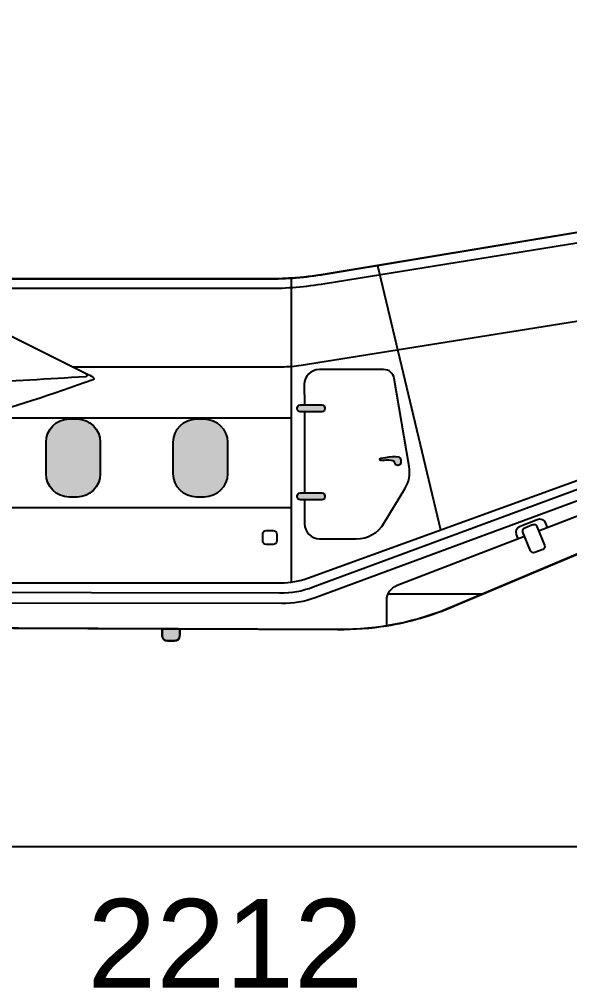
# Model space of a CAD drawing. Extents: x 65 to 351, y 40 to 244.
# Drawn here: x 138.53 to 154.9, y 186.23 to 215.05 of the extents above; entities that cross this region are included whole.
import ezdxf

# ---------------------------------------------------------------- set-up
doc = ezdxf.new("R2010")
doc.units = 0
doc.header["$MEASUREMENT"] = 0
doc.layers.add('4-VIEW', color=7, linetype='CONTINUOUS')
doc.layers.add('SOLIDS', color=7, linetype='CONTINUOUS')

msp = doc.modelspace()

# ---------------------------------------------------------------- hatches: boundary and pattern name
at = {"layer": 'SOLIDS'}
h = msp.add_hatch(color=252, dxfattribs=at)
edge = h.paths.add_edge_path()
edge.add_spline(control_points=[(146.885, 203.572), (146.837, 203.572), (146.798, 203.533), (146.798, 203.485), (146.798, 203.485), (146.798, 203.453), (146.798, 203.453), (146.798, 203.405), (146.837, 203.366), (146.885, 203.366), (146.885, 203.366), (147.01, 203.366), (147.01, 203.366), (147.01, 203.366), (147.533, 203.366), (147.533, 203.366), (147.581, 203.366), (147.62, 203.405), (147.62, 203.453), (147.62, 203.453), (147.62, 203.485), (147.62, 203.485), (147.62, 203.533), (147.581, 203.572), (147.533, 203.572), (147.533, 203.572), (147.01, 203.572), (147.01, 203.572), (147.01, 203.572), (146.885, 203.572), (146.885, 203.572)], knot_values=[0, 0, 0, 0, 1, 1, 1, 2, 2, 2, 3, 3, 3, 4, 4, 4, 5, 5, 5, 6, 6, 6, 7, 7, 7, 8, 8, 8, 9, 9, 9, 10, 10, 10, 10], degree=3, periodic=1)
h = msp.add_hatch(color=254, dxfattribs=at)
edge = h.paths.add_edge_path()
edge.add_spline(control_points=[(139.326, 202.463), (139.326, 202.463), (139.326, 201.52), (139.326, 201.52), (139.326, 201.14), (139.636, 200.829), (140.016, 200.829), (140.016, 200.829), (140.248, 200.829), (140.248, 200.829), (140.627, 200.829), (140.938, 201.14), (140.938, 201.52), (140.938, 201.52), (140.938, 202.463), (140.938, 202.463), (140.938, 202.842), (140.627, 203.153), (140.248, 203.153), (140.248, 203.153), (140.016, 203.153), (140.016, 203.153), (139.636, 203.153), (139.326, 202.842), (139.326, 202.463)], knot_values=[0, 0, 0, 0, 1, 1, 1, 2, 2, 2, 3, 3, 3, 4, 4, 4, 5, 5, 5, 6, 6, 6, 7, 7, 7, 8, 8, 8, 8], degree=3, periodic=1)
h = msp.add_hatch(color=254, dxfattribs=at)
edge = h.paths.add_edge_path()
edge.add_spline(control_points=[(143.801, 203.153), (143.421, 203.153), (143.111, 202.842), (143.111, 202.463), (143.111, 202.463), (143.111, 201.52), (143.111, 201.52), (143.111, 201.14), (143.421, 200.829), (143.801, 200.829), (143.801, 200.829), (144.033, 200.829), (144.033, 200.829), (144.412, 200.829), (144.723, 201.14), (144.723, 201.52), (144.723, 201.52), (144.723, 202.463), (144.723, 202.463), (144.723, 202.842), (144.412, 203.153), (144.033, 203.153), (144.033, 203.153), (143.801, 203.153), (143.801, 203.153)], knot_values=[0, 0, 0, 0, 1, 1, 1, 2, 2, 2, 3, 3, 3, 4, 4, 4, 5, 5, 5, 6, 6, 6, 7, 7, 7, 8, 8, 8, 8], degree=3, periodic=1)
h = msp.add_hatch(color=252, dxfattribs=at)
edge = h.paths.add_edge_path()
edge.add_spline(control_points=[(149.882, 201.924), (149.882, 202.134), (149.412, 201.996), (149.285, 201.986), (149.244, 201.982), (149.246, 201.915), (149.288, 201.915), (149.375, 201.915), (149.698, 201.958), (149.698, 201.851), (149.698, 201.728), (149.882, 201.754), (149.882, 201.834), (149.882, 201.834), (149.882, 201.924), (149.882, 201.924)], knot_values=[0, 0, 0, 0, 1, 1, 1, 2, 2, 2, 3, 3, 3, 4, 4, 4, 5, 5, 5, 5], degree=3, periodic=1)
h = msp.add_hatch(color=252, dxfattribs=at)
edge = h.paths.add_edge_path()
edge.add_spline(control_points=[(146.885, 200.951), (146.837, 200.951), (146.798, 200.912), (146.798, 200.864), (146.798, 200.864), (146.798, 200.832), (146.798, 200.832), (146.798, 200.784), (146.837, 200.746), (146.885, 200.746), (146.885, 200.746), (147.013, 200.746), (147.013, 200.746), (147.013, 200.746), (147.533, 200.746), (147.533, 200.746), (147.581, 200.746), (147.62, 200.784), (147.62, 200.832), (147.62, 200.832), (147.62, 200.864), (147.62, 200.864), (147.62, 200.912), (147.581, 200.951), (147.533, 200.951), (147.533, 200.951), (147.013, 200.951), (147.013, 200.951), (147.013, 200.951), (146.885, 200.951), (146.885, 200.951)], knot_values=[0, 0, 0, 0, 1, 1, 1, 2, 2, 2, 3, 3, 3, 4, 4, 4, 5, 5, 5, 6, 6, 6, 7, 7, 7, 8, 8, 8, 9, 9, 9, 10, 10, 10, 10], degree=3, periodic=1)
h = msp.add_hatch(color=254, dxfattribs=at)
edge = h.paths.add_edge_path()
edge.add_spline(control_points=[(142.781, 196.91), (142.781, 196.91), (142.781, 196.724), (142.781, 196.724), (142.785, 196.683), (142.793, 196.645), (142.811, 196.615), (142.84, 196.574), (142.888, 196.547), (142.941, 196.547), (142.967, 196.547), (142.991, 196.547), (143.013, 196.547), (143.112, 196.547), (143.177, 196.549), (143.221, 196.564), (143.249, 196.579), (143.273, 196.602), (143.289, 196.63), (143.308, 196.682), (143.308, 196.765), (143.308, 196.899), (143.308, 196.899), (143.308, 196.908), (143.308, 196.908), (143.308, 196.908), (142.781, 196.91), (142.781, 196.91)], knot_values=[0, 0, 0, 0, 1, 1, 1, 2, 2, 2, 3, 3, 3, 4, 4, 4, 5, 5, 5, 6, 6, 6, 7, 7, 7, 8, 8, 8, 9, 9, 9, 9], degree=3, periodic=1)

# ---------------------------------------------------------------- linework, layer by layer
at = {"layer": '4-VIEW', "color": 250}
for points in [[(149.181, 207.723), (151.062, 199.849)], [(146.624, 198.297), (146.624, 207.351)], [(133.65, 203.184), (146.624, 203.184)], [(147.01, 203.366), (147.013, 200.951)], [(135.079, 200.52), (146.624, 200.52)], [(149.5, 197.948), (152.327, 197.948)], [(102.465, 190.425), (190.306, 190.425)]]:
    msp.add_lwpolyline(points, dxfattribs=at)
for points, knots in [([(170.504, 211.107), (171.833, 211.153), (172.833, 212.006), (173.11, 213.157), (173.11, 213.157), (177.139, 229.932), (177.139, 229.932), (177.814, 232.74), (184.452, 230.857), (187.275, 230.299), (187.453, 230.264), (187.582, 230.125), (187.606, 229.946), (187.606, 229.946), (190.273, 209.522), (190.273, 209.522), (190.292, 209.381), (190.199, 209.25), (190.06, 209.222), (190.06, 209.222), (168.475, 204.763), (168.475, 204.763), (168.475, 204.763), (151.477, 197.588), (151.477, 197.588), (150.32, 197.1), (149.246, 196.884), (147.991, 196.889), (147.991, 196.889), (136.127, 196.937), (136.127, 196.937)], [0, 0, 0, 0, 1, 1, 1, 2, 2, 2, 3, 3, 3, 4, 4, 4, 5, 5, 5, 6, 6, 6, 7, 7, 7, 8, 8, 8, 9, 9, 9, 10, 10, 10, 10]), ([(135.487, 207.323), (135.487, 207.323), (145.901, 207.323), (145.901, 207.323), (146.51, 207.323), (147.03, 207.366), (147.631, 207.466), (147.631, 207.466), (168.052, 210.852), (168.052, 210.852), (171.813, 211.475), (178.285, 211.162), (181.834, 209.743)], [0, 0, 0, 0, 1, 1, 1, 2, 2, 2, 3, 3, 3, 4, 4, 4, 4]), ([(114.24, 198.277), (114.24, 198.277), (146.301, 198.277), (146.301, 198.277), (146.599, 198.277), (146.853, 198.322), (147.132, 198.424), (147.132, 198.424), (168.074, 206.02), (168.074, 206.02), (168.161, 206.052), (168.213, 206.139), (168.197, 206.231), (168.197, 206.231), (167.448, 210.751), (167.448, 210.751)], [0, 0, 0, 0, 1, 1, 1, 2, 2, 2, 3, 3, 3, 4, 4, 4, 5, 5, 5, 5]), ([(135.986, 207.043), (135.986, 207.043), (145.901, 207.043), (145.901, 207.043), (146.51, 207.043), (147.03, 207.089), (147.631, 207.186), (147.631, 207.186), (167.506, 210.4), (167.506, 210.4)], [0, 0, 0, 0, 1, 1, 1, 2, 2, 2, 3, 3, 3, 3]), ([(140.102, 204.709), (140.102, 204.709), (146.332, 204.709), (146.332, 204.709), (146.537, 204.709), (146.711, 204.723), (146.913, 204.756), (146.913, 204.756), (167.885, 208.113), (167.885, 208.113)], [0, 0, 0, 0, 1, 1, 1, 2, 2, 2, 3, 3, 3, 3]), ([(136.031, 206.75), (136.031, 206.75), (140.516, 204.502), (140.516, 204.502), (140.56, 204.48), (140.546, 204.414), (140.498, 204.411), (139.396, 204.34), (138.297, 204.275), (137.202, 204.223)], [0, 0, 0, 0, 1, 1, 1, 2, 2, 2, 3, 3, 3, 3]), ([(135.079, 197.994), (135.079, 197.994), (146.274, 197.975), (146.274, 197.975), (146.632, 197.974), (146.937, 198.029), (147.274, 198.153), (147.274, 198.153), (167.836, 205.76), (167.836, 205.76), (168.232, 205.907), (168.59, 205.98), (169.011, 206.003), (169.011, 206.003), (171.644, 206.145), (171.644, 206.145), (171.836, 206.156), (171.854, 205.838), (171.661, 205.827), (171.661, 205.827), (169.077, 205.687), (169.077, 205.687), (168.655, 205.664), (168.298, 205.591), (167.901, 205.444), (167.901, 205.444), (147.33, 197.834), (147.33, 197.834), (146.995, 197.71), (146.688, 197.656), (146.33, 197.656), (146.33, 197.656), (135.079, 197.675), (135.079, 197.675)], [0, 0, 0, 0, 1, 1, 1, 2, 2, 2, 3, 3, 3, 4, 4, 4, 5, 5, 5, 6, 6, 6, 7, 7, 7, 8, 8, 8, 9, 9, 9, 10, 10, 10, 11, 11, 11, 11]), ([(153.979, 199.824), (153.979, 199.824), (167.859, 205.172), (167.859, 205.172), (167.995, 205.224), (168.133, 205.215), (168.26, 205.146), (168.388, 205.076), (168.47, 204.965), (168.499, 204.823), (168.499, 204.823), (168.51, 204.77), (168.51, 204.77)], [0, 0, 0, 0, 1, 1, 1, 2, 2, 2, 3, 3, 3, 4, 4, 4, 4]), ([(147.013, 200.746), (147.013, 200.746), (147.014, 200.035), (147.014, 200.035), (147.014, 199.789), (147.214, 199.589), (147.46, 199.589), (147.46, 199.589), (148.553, 199.589), (148.553, 199.589), (148.902, 199.589), (149.203, 199.758), (149.384, 200.057), (149.384, 200.057), (149.998, 201.071), (149.998, 201.071), (150.124, 201.279), (150.166, 201.498), (150.125, 201.737), (150.125, 201.737), (149.683, 204.36), (149.683, 204.36), (149.656, 204.514), (149.525, 204.625), (149.368, 204.625), (149.368, 204.625), (147.456, 204.625), (147.456, 204.625), (147.207, 204.625), (147.009, 204.427), (147.009, 204.179), (147.009, 204.179), (147.01, 203.572), (147.01, 203.572)], [0, 0, 0, 0, 1, 1, 1, 2, 2, 2, 3, 3, 3, 4, 4, 4, 5, 5, 5, 6, 6, 6, 7, 7, 7, 8, 8, 8, 9, 9, 9, 10, 10, 10, 11, 11, 11, 11]), ([(140.516, 204.502), (140.534, 204.493), (140.862, 204.369), (140.715, 204.316), (139.507, 203.88), (138.33, 203.5), (137.188, 203.184)], [0, 0, 0, 0, 1, 1, 1, 2, 2, 2, 2]), ([(146.885, 203.366), (146.885, 203.366), (147.533, 203.366), (147.533, 203.366), (147.581, 203.366), (147.62, 203.405), (147.62, 203.453), (147.62, 203.453), (147.62, 203.485), (147.62, 203.485), (147.62, 203.533), (147.581, 203.572), (147.533, 203.572), (147.533, 203.572), (146.885, 203.572), (146.885, 203.572), (146.837, 203.572), (146.798, 203.533), (146.798, 203.485), (146.798, 203.485), (146.798, 203.453), (146.798, 203.453), (146.798, 203.405), (146.837, 203.366), (146.885, 203.366), (146.885, 203.366), (146.885, 203.366), (146.885, 203.366)], [0, 0, 0, 0, 1, 1, 1, 2, 2, 2, 3, 3, 3, 4, 4, 4, 5, 5, 5, 6, 6, 6, 7, 7, 7, 8, 8, 8, 9, 9, 9, 9]), ([(140.016, 200.829), (140.016, 200.829), (140.248, 200.829), (140.248, 200.829), (140.627, 200.829), (140.938, 201.14), (140.938, 201.52), (140.938, 201.52), (140.938, 202.463), (140.938, 202.463), (140.938, 202.842), (140.627, 203.153), (140.248, 203.153), (140.248, 203.153), (140.016, 203.153), (140.016, 203.153), (139.636, 203.153), (139.326, 202.842), (139.326, 202.463), (139.326, 202.463), (139.326, 201.52), (139.326, 201.52), (139.326, 201.14), (139.636, 200.829), (140.016, 200.829), (140.016, 200.829), (140.016, 200.829), (140.016, 200.829)], [0, 0, 0, 0, 1, 1, 1, 2, 2, 2, 3, 3, 3, 4, 4, 4, 5, 5, 5, 6, 6, 6, 7, 7, 7, 8, 8, 8, 9, 9, 9, 9]), ([(143.801, 200.829), (143.801, 200.829), (144.033, 200.829), (144.033, 200.829), (144.412, 200.829), (144.723, 201.14), (144.723, 201.52), (144.723, 201.52), (144.723, 202.463), (144.723, 202.463), (144.723, 202.842), (144.412, 203.153), (144.033, 203.153), (144.033, 203.153), (143.801, 203.153), (143.801, 203.153), (143.421, 203.153), (143.11, 202.842), (143.11, 202.463), (143.11, 202.463), (143.11, 201.52), (143.11, 201.52), (143.11, 201.14), (143.421, 200.829), (143.801, 200.829), (143.801, 200.829), (143.801, 200.829), (143.801, 200.829)], [0, 0, 0, 0, 1, 1, 1, 2, 2, 2, 3, 3, 3, 4, 4, 4, 5, 5, 5, 6, 6, 6, 7, 7, 7, 8, 8, 8, 9, 9, 9, 9]), ([(149.288, 201.915), (149.375, 201.915), (149.698, 201.958), (149.698, 201.851), (149.698, 201.728), (149.882, 201.754), (149.882, 201.834), (149.882, 201.834), (149.882, 201.924), (149.882, 201.924), (149.882, 202.134), (149.412, 201.996), (149.285, 201.986), (149.244, 201.982), (149.246, 201.915), (149.288, 201.915), (149.288, 201.915), (149.288, 201.915), (149.288, 201.915)], [0, 0, 0, 0, 1, 1, 1, 2, 2, 2, 3, 3, 3, 4, 4, 4, 5, 5, 5, 6, 6, 6, 6]), ([(146.885, 200.746), (146.885, 200.746), (147.533, 200.746), (147.533, 200.746), (147.581, 200.746), (147.62, 200.784), (147.62, 200.832), (147.62, 200.832), (147.62, 200.864), (147.62, 200.864), (147.62, 200.912), (147.581, 200.951), (147.533, 200.951), (147.533, 200.951), (146.885, 200.951), (146.885, 200.951), (146.837, 200.951), (146.798, 200.912), (146.798, 200.864), (146.798, 200.864), (146.798, 200.832), (146.798, 200.832), (146.798, 200.784), (146.837, 200.746), (146.885, 200.746), (146.885, 200.746), (146.885, 200.746), (146.885, 200.746)], [0, 0, 0, 0, 1, 1, 1, 2, 2, 2, 3, 3, 3, 4, 4, 4, 5, 5, 5, 6, 6, 6, 7, 7, 7, 8, 8, 8, 9, 9, 9, 9]), ([(153.368, 199.589), (153.368, 199.589), (153.319, 199.718), (153.319, 199.718), (153.282, 199.816), (153.33, 199.926), (153.427, 199.964), (153.427, 199.964), (153.933, 200.165), (153.933, 200.165), (154.033, 200.204), (154.146, 200.154), (154.183, 200.053), (154.183, 200.053), (154.231, 199.921), (154.231, 199.921)], [0, 0, 0, 0, 1, 1, 1, 2, 2, 2, 3, 3, 3, 4, 4, 4, 5, 5, 5, 5]), ([(153.512, 199.787), (153.512, 199.787), (153.741, 199.228), (153.741, 199.228), (153.761, 199.179), (153.817, 199.155), (153.867, 199.175), (153.867, 199.175), (154.101, 199.271), (154.101, 199.271), (154.15, 199.291), (154.174, 199.348), (154.153, 199.397), (154.153, 199.397), (153.925, 199.956), (153.925, 199.956), (153.905, 200.005), (153.848, 200.029), (153.799, 200.009), (153.799, 200.009), (153.565, 199.913), (153.565, 199.913), (153.516, 199.893), (153.492, 199.836), (153.512, 199.787), (153.512, 199.787), (153.512, 199.787), (153.512, 199.787)], [0, 0, 0, 0, 1, 1, 1, 2, 2, 2, 3, 3, 3, 4, 4, 4, 5, 5, 5, 6, 6, 6, 7, 7, 7, 8, 8, 8, 9, 9, 9, 9]), ([(145.881, 199.417), (145.881, 199.417), (146.08, 199.417), (146.08, 199.417), (146.141, 199.417), (146.191, 199.466), (146.191, 199.527), (146.191, 199.527), (146.191, 199.722), (146.191, 199.722), (146.191, 199.783), (146.141, 199.833), (146.08, 199.833), (146.08, 199.833), (145.881, 199.833), (145.881, 199.833), (145.82, 199.833), (145.77, 199.783), (145.77, 199.722), (145.77, 199.722), (145.77, 199.527), (145.77, 199.527), (145.77, 199.466), (145.82, 199.417), (145.881, 199.417), (145.881, 199.417), (145.881, 199.417), (145.881, 199.417)], [0, 0, 0, 0, 1, 1, 1, 2, 2, 2, 3, 3, 3, 4, 4, 4, 5, 5, 5, 6, 6, 6, 7, 7, 7, 8, 8, 8, 9, 9, 9, 9]), ([(149.461, 196.998), (149.461, 196.998), (149.461, 197.756), (149.461, 197.756), (149.461, 197.957), (149.579, 198.129), (149.767, 198.202), (149.767, 198.202), (153.563, 199.664), (153.563, 199.664)], [0, 0, 0, 0, 1, 1, 1, 2, 2, 2, 3, 3, 3, 3]), ([(142.781, 196.91), (142.781, 196.91), (142.781, 196.707), (142.781, 196.707), (142.781, 196.619), (142.853, 196.547), (142.941, 196.547), (142.941, 196.547), (143.149, 196.547), (143.149, 196.547), (143.236, 196.547), (143.308, 196.619), (143.308, 196.707), (143.308, 196.707), (143.308, 196.908), (143.308, 196.908)], [0, 0, 0, 0, 1, 1, 1, 2, 2, 2, 3, 3, 3, 4, 4, 4, 5, 5, 5, 5])]:
    msp.add_open_spline(points, degree=3, knots=knots, dxfattribs=at)
at = {"layer": 'SOLIDS'}
for points, knots in [([(170.627, 211.114), (171.786, 211.198), (172.677, 211.904), (173.026, 212.877), (173.059, 212.968), (173.087, 213.061), (173.11, 213.157), (173.11, 213.157), (174.624, 219.461), (174.624, 219.461), (174.624, 219.461), (176.545, 227.458), (176.545, 227.458), (176.545, 227.458), (176.223, 227.367), (176.223, 227.367), (176.174, 227.353), (176.132, 227.383), (176.112, 227.43), (176.112, 227.43), (176.08, 227.506), (176.08, 227.506), (176.06, 227.552), (176.086, 227.605), (176.133, 227.625), (176.133, 227.625), (176.637, 227.84), (176.637, 227.84), (176.637, 227.84), (177.048, 229.551), (177.048, 229.551), (177.048, 229.551), (177.139, 229.932), (177.139, 229.932), (177.354, 230.824), (178.171, 231.243), (179.277, 231.381), (179.77, 231.442), (180.32, 231.448), (180.899, 231.415), (183.11, 231.289), (185.749, 230.6), (187.275, 230.299), (187.453, 230.264), (187.582, 230.125), (187.606, 229.946), (187.606, 229.946), (187.656, 229.551), (187.656, 229.551), (187.656, 229.551), (190.273, 209.522), (190.273, 209.522), (190.292, 209.381), (190.199, 209.25), (190.06, 209.222), (190.06, 209.222), (189.646, 209.136), (189.646, 209.136), (189.646, 209.136), (183.073, 207.779), (183.073, 207.779), (183.073, 207.779), (176.284, 206.376), (176.284, 206.376), (176.284, 206.376), (168.511, 204.77), (168.511, 204.77), (168.511, 204.77), (168.475, 204.763), (168.475, 204.763), (168.475, 204.763), (155.394, 199.241), (155.394, 199.241), (155.394, 199.241), (152.327, 197.948), (152.327, 197.948), (152.327, 197.948), (151.477, 197.588), (151.477, 197.588), (150.794, 197.3), (150.14, 197.106), (149.461, 196.998), (148.99, 196.922), (148.505, 196.887), (147.991, 196.889), (147.991, 196.889), (143.308, 196.908), (143.308, 196.908), (143.308, 196.908), (143.308, 196.707), (143.308, 196.707), (143.308, 196.619), (143.237, 196.547), (143.149, 196.547), (143.149, 196.547), (142.941, 196.547), (142.941, 196.547), (142.853, 196.547), (142.781, 196.619), (142.781, 196.707), (142.781, 196.707), (142.781, 196.91), (142.781, 196.91), (142.781, 196.91), (136.127, 196.936), (136.127, 196.936), (136.536, 196.574), (136.794, 196.044), (136.794, 195.454), (136.794, 194.36), (135.907, 193.473), (134.813, 193.473), (133.72, 193.473), (132.833, 194.36), (132.833, 195.454), (132.833, 196.049), (133.096, 196.584), (133.512, 196.947), (133.512, 196.947), (128.236, 196.968), (128.236, 196.968), (128.236, 196.968), (128.236, 196.735), (128.236, 196.735), (128.236, 196.673), (128.186, 196.623), (128.125, 196.623), (128.125, 196.623), (127.465, 196.623), (127.465, 196.623), (127.404, 196.623), (127.354, 196.673), (127.354, 196.735), (127.354, 196.735), (127.354, 196.971), (127.354, 196.971), (127.354, 196.971), (126.769, 196.974), (126.769, 196.974), (126.769, 196.974), (126.769, 196.477), (126.769, 196.477), (126.769, 196.415), (126.719, 196.365), (126.658, 196.365), (126.658, 196.365), (126.475, 196.365), (126.475, 196.365), (126.414, 196.365), (126.364, 196.415), (126.364, 196.477), (126.364, 196.477), (126.364, 196.975), (126.364, 196.975), (126.364, 196.975), (125.468, 196.979), (125.468, 196.979), (125.468, 196.979), (125.387, 195.931), (125.387, 195.931), (125.379, 195.831), (125.296, 195.754), (125.196, 195.754), (125.196, 195.754), (124.964, 195.754), (124.964, 195.754), (124.858, 195.754), (124.773, 195.84), (124.773, 195.945), (124.773, 195.945), (124.773, 196.982), (124.773, 196.982), (124.773, 196.982), (124.341, 196.983), (124.341, 196.983), (124.341, 196.983), (114.241, 197.023), (114.241, 197.023), (114.241, 197.023), (111.287, 197.035), (111.287, 197.035), (111.287, 197.035), (111.328, 196.937), (111.328, 196.937), (111.349, 196.889), (111.326, 196.833), (111.278, 196.812), (111.278, 196.812), (111.22, 196.788), (111.22, 196.788), (111.172, 196.767), (111.116, 196.79), (111.096, 196.838), (111.096, 196.838), (111.012, 197.037), (111.012, 197.037), (111.012, 197.037), (110.409, 197.039), (110.409, 197.039), (110.409, 197.039), (108.003, 197.048), (108.003, 197.048), (107.057, 197.063), (106.23, 197.169), (105.521, 197.348), (105.344, 197.392), (105.175, 197.442), (105.012, 197.495), (105.012, 197.495), (104.432, 197.717), (104.432, 197.717), (104.432, 197.717), (103.998, 197.932), (103.998, 197.932), (103.998, 197.932), (103.635, 198.157), (103.635, 198.157), (103.635, 198.157), (103.633, 198.158), (103.633, 198.158), (103.633, 198.158), (103.633, 198.158), (103.633, 198.158), (103.633, 198.158), (103.28, 198.431), (103.28, 198.431), (103.28, 198.431), (103.28, 198.431), (103.28, 198.431), (103.165, 198.532), (103.059, 198.636), (102.964, 198.745), (102.014, 199.823), (102.05, 201.263), (103.042, 202.608), (103.179, 202.793), (103.334, 202.977), (103.507, 203.157), (104.161, 203.84), (105.074, 204.479), (106.242, 205.01), (106.538, 205.145), (106.85, 205.272), (107.179, 205.392), (107.374, 205.463), (107.532, 205.563), (107.671, 205.706), (107.699, 205.734), (107.725, 205.764), (107.752, 205.795), (108.684, 206.921), (110.034, 207.653), (111.519, 207.653), (111.519, 207.653), (113.663, 207.653), (113.663, 207.653), (113.663, 207.653), (114.241, 207.653), (114.241, 207.653), (114.241, 207.653), (115.614, 207.653), (115.614, 207.653), (115.614, 207.653), (115.472, 208.529), (115.472, 208.529), (115.472, 208.529), (115.377, 208.529), (115.377, 208.529), (115.332, 208.529), (115.295, 208.566), (115.295, 208.611), (115.295, 208.611), (115.295, 208.669), (115.295, 208.669), (115.295, 208.714), (115.332, 208.751), (115.377, 208.751), (115.377, 208.751), (116.067, 208.751), (116.067, 208.751), (116.112, 208.751), (116.148, 208.714), (116.148, 208.669), (116.148, 208.669), (116.148, 208.611), (116.148, 208.611), (116.148, 208.566), (116.112, 208.529), (116.067, 208.529), (116.067, 208.529), (115.898, 208.529), (115.898, 208.529), (115.898, 208.529), (116.057, 207.653), (116.057, 207.653), (116.057, 207.653), (116.325, 207.653), (116.325, 207.653), (116.325, 207.653), (123.133, 207.653), (123.133, 207.653), (124.145, 207.803), (125.171, 207.895), (126.181, 207.958), (126.192, 208.012), (126.206, 208.066), (126.221, 208.118), (126.271, 208.278), (126.341, 208.427), (126.432, 208.559), (126.672, 208.911), (127.05, 209.143), (127.509, 209.143), (127.51, 209.143), (127.511, 209.143), (127.512, 209.143), (129.723, 209.143), (130.781, 209.11), (132.323, 208.52), (132.323, 208.52), (132.969, 208.52), (132.969, 208.52), (133.128, 208.52), (133.264, 208.443), (133.348, 208.308), (133.348, 208.308), (133.545, 207.988), (133.545, 207.988), (133.741, 207.895), (133.947, 207.794), (134.164, 207.686), (134.178, 207.703), (134.199, 207.714), (134.222, 207.714), (134.222, 207.714), (134.74, 207.73), (134.74, 207.73), (134.755, 207.73), (134.768, 207.727), (134.781, 207.719), (134.781, 207.719), (135.487, 207.323), (135.487, 207.323), (135.487, 207.323), (145.901, 207.323), (145.901, 207.323), (146.154, 207.323), (146.391, 207.331), (146.624, 207.346), (146.955, 207.369), (147.279, 207.407), (147.631, 207.466), (147.631, 207.466), (149.181, 207.723), (149.181, 207.723), (149.181, 207.723), (167.448, 210.751), (167.448, 210.751), (167.448, 210.751), (168.052, 210.852), (168.052, 210.852), (168.781, 210.972), (169.612, 211.058), (170.505, 211.107), (170.545, 211.11), (170.586, 211.112), (170.627, 211.114)], [0, 0, 0, 0, 1, 1, 1, 2, 2, 2, 3, 3, 3, 4, 4, 4, 5, 5, 5, 6, 6, 6, 7, 7, 7, 8, 8, 8, 9, 9, 9, 10, 10, 10, 11, 11, 11, 12, 12, 12, 13, 13, 13, 14, 14, 14, 15, 15, 15, 16, 16, 16, 17, 17, 17, 18, 18, 18, 19, 19, 19, 20, 20, 20, 21, 21, 21, 22, 22, 22, 23, 23, 23, 24, 24, 24, 25, 25, 25, 26, 26, 26, 27, 27, 27, 28, 28, 28, 29, 29, 29, 30, 30, 30, 31, 31, 31, 32, 32, 32, 33, 33, 33, 34, 34, 34, 35, 35, 35, 36, 36, 36, 37, 37, 37, 38, 38, 38, 39, 39, 39, 40, 40, 40, 41, 41, 41, 42, 42, 42, 43, 43, 43, 44, 44, 44, 45, 45, 45, 46, 46, 46, 47, 47, 47, 48, 48, 48, 49, 49, 49, 50, 50, 50, 51, 51, 51, 52, 52, 52, 53, 53, 53, 54, 54, 54, 55, 55, 55, 56, 56, 56, 57, 57, 57, 58, 58, 58, 59, 59, 59, 60, 60, 60, 61, 61, 61, 62, 62, 62, 63, 63, 63, 64, 64, 64, 65, 65, 65, 66, 66, 66, 67, 67, 67, 68, 68, 68, 69, 69, 69, 70, 70, 70, 71, 71, 71, 72, 72, 72, 73, 73, 73, 74, 74, 74, 75, 75, 75, 76, 76, 76, 77, 77, 77, 78, 78, 78, 79, 79, 79, 80, 80, 80, 81, 81, 81, 82, 82, 82, 83, 83, 83, 84, 84, 84, 85, 85, 85, 86, 86, 86, 87, 87, 87, 88, 88, 88, 89, 89, 89, 90, 90, 90, 91, 91, 91, 92, 92, 92, 93, 93, 93, 94, 94, 94, 95, 95, 95, 96, 96, 96, 97, 97, 97, 98, 98, 98, 99, 99, 99, 100, 100, 100, 101, 101, 101, 102, 102, 102, 103, 103, 103, 104, 104, 104, 105, 105, 105, 106, 106, 106, 107, 107, 107, 108, 108, 108, 109, 109, 109, 110, 110, 110, 111, 111, 111, 112, 112, 112, 113, 113, 113, 114, 114, 114, 115, 115, 115, 116, 116, 116, 117, 117, 117, 118, 118, 118, 119, 119, 119, 120, 120, 120, 121, 121, 121, 122, 122, 122, 122]), ([(146.885, 203.572), (146.837, 203.572), (146.798, 203.533), (146.798, 203.485), (146.798, 203.485), (146.798, 203.453), (146.798, 203.453), (146.798, 203.405), (146.837, 203.366), (146.885, 203.366), (146.885, 203.366), (147.01, 203.366), (147.01, 203.366), (147.01, 203.366), (147.533, 203.366), (147.533, 203.366), (147.581, 203.366), (147.62, 203.405), (147.62, 203.453), (147.62, 203.453), (147.62, 203.485), (147.62, 203.485), (147.62, 203.533), (147.581, 203.572), (147.533, 203.572), (147.533, 203.572), (147.01, 203.572), (147.01, 203.572), (147.01, 203.572), (146.885, 203.572), (146.885, 203.572)], [0, 0, 0, 0, 1, 1, 1, 2, 2, 2, 3, 3, 3, 4, 4, 4, 5, 5, 5, 6, 6, 6, 7, 7, 7, 8, 8, 8, 9, 9, 9, 10, 10, 10, 10]), ([(139.326, 202.463), (139.326, 202.463), (139.326, 201.52), (139.326, 201.52), (139.326, 201.14), (139.636, 200.829), (140.016, 200.829), (140.016, 200.829), (140.248, 200.829), (140.248, 200.829), (140.627, 200.829), (140.938, 201.14), (140.938, 201.52), (140.938, 201.52), (140.938, 202.463), (140.938, 202.463), (140.938, 202.842), (140.627, 203.153), (140.248, 203.153), (140.248, 203.153), (140.016, 203.153), (140.016, 203.153), (139.636, 203.153), (139.326, 202.842), (139.326, 202.463)], [0, 0, 0, 0, 1, 1, 1, 2, 2, 2, 3, 3, 3, 4, 4, 4, 5, 5, 5, 6, 6, 6, 7, 7, 7, 8, 8, 8, 8]), ([(143.801, 203.153), (143.421, 203.153), (143.111, 202.842), (143.111, 202.463), (143.111, 202.463), (143.111, 201.52), (143.111, 201.52), (143.111, 201.14), (143.421, 200.829), (143.801, 200.829), (143.801, 200.829), (144.033, 200.829), (144.033, 200.829), (144.412, 200.829), (144.723, 201.14), (144.723, 201.52), (144.723, 201.52), (144.723, 202.463), (144.723, 202.463), (144.723, 202.842), (144.412, 203.153), (144.033, 203.153), (144.033, 203.153), (143.801, 203.153), (143.801, 203.153)], [0, 0, 0, 0, 1, 1, 1, 2, 2, 2, 3, 3, 3, 4, 4, 4, 5, 5, 5, 6, 6, 6, 7, 7, 7, 8, 8, 8, 8]), ([(149.882, 201.924), (149.882, 202.134), (149.412, 201.996), (149.285, 201.986), (149.244, 201.982), (149.246, 201.915), (149.288, 201.915), (149.375, 201.915), (149.698, 201.958), (149.698, 201.851), (149.698, 201.728), (149.882, 201.754), (149.882, 201.834), (149.882, 201.834), (149.882, 201.924), (149.882, 201.924)], [0, 0, 0, 0, 1, 1, 1, 2, 2, 2, 3, 3, 3, 4, 4, 4, 5, 5, 5, 5]), ([(146.885, 200.951), (146.837, 200.951), (146.798, 200.912), (146.798, 200.864), (146.798, 200.864), (146.798, 200.832), (146.798, 200.832), (146.798, 200.784), (146.837, 200.746), (146.885, 200.746), (146.885, 200.746), (147.013, 200.746), (147.013, 200.746), (147.013, 200.746), (147.533, 200.746), (147.533, 200.746), (147.581, 200.746), (147.62, 200.784), (147.62, 200.832), (147.62, 200.832), (147.62, 200.864), (147.62, 200.864), (147.62, 200.912), (147.581, 200.951), (147.533, 200.951), (147.533, 200.951), (147.013, 200.951), (147.013, 200.951), (147.013, 200.951), (146.885, 200.951), (146.885, 200.951)], [0, 0, 0, 0, 1, 1, 1, 2, 2, 2, 3, 3, 3, 4, 4, 4, 5, 5, 5, 6, 6, 6, 7, 7, 7, 8, 8, 8, 9, 9, 9, 10, 10, 10, 10]), ([(142.781, 196.91), (142.781, 196.91), (142.781, 196.724), (142.781, 196.724), (142.785, 196.683), (142.793, 196.645), (142.811, 196.615), (142.84, 196.574), (142.888, 196.547), (142.941, 196.547), (142.967, 196.547), (142.991, 196.547), (143.013, 196.547), (143.112, 196.547), (143.177, 196.549), (143.221, 196.564), (143.249, 196.579), (143.273, 196.602), (143.289, 196.63), (143.308, 196.682), (143.308, 196.765), (143.308, 196.899), (143.308, 196.899), (143.308, 196.908), (143.308, 196.908), (143.308, 196.908), (142.781, 196.91), (142.781, 196.91)], [0, 0, 0, 0, 1, 1, 1, 2, 2, 2, 3, 3, 3, 4, 4, 4, 5, 5, 5, 6, 6, 6, 7, 7, 7, 8, 8, 8, 9, 9, 9, 9])]:
    msp.add_open_spline(points, degree=3, knots=knots, dxfattribs=at)

# ---------------------------------------------------------------- texts
at = {"layer": '4-VIEW', "color": 7, "insert": (140.557, 186.227), "char_height": 2.63878, "attachment_point": 7}
msp.add_mtext('\\fArial|b0|i0|c0|p34;\\W1;2212', dxfattribs=at)

doc.saveas('drawing.dxf')
